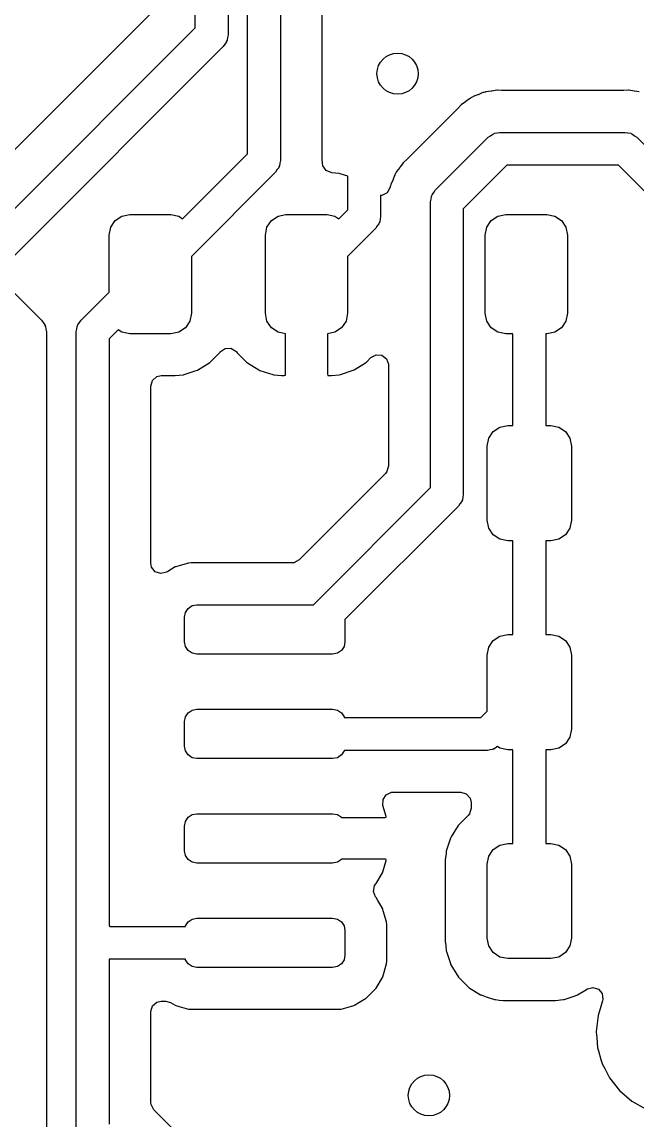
# Model space of a CAD drawing. Extents: x 83 to 135, y -230 to -45.
# Drawn here: x 99.6 to 107.08, y -192.65 to -179.31 of the extents above; entities that cross this region are included whole.
import ezdxf

# ---------------------------------------------------------------- set-up
doc = ezdxf.new("R2010")
doc.units = 0
doc.layers.add('BLACK', color=7, linetype='CONTINUOUS')

msp = doc.modelspace()

# ---------------------------------------------------------------- linework, layer by layer
at = {"layer": 'BLACK', "linetype": 'CONTINUOUS'}
for p, q in [((101.705, -179.378), (101.705, -154.743)), ((102.105, -154.743), (102.105, -179.462)), ((102.34, -180.907), (102.34, -155.017)), ((102.74, -155.101), (102.74, -180.991)), ((103.248, -180.966), (103.248, -178.463)), ((101.159, -179.205), (99.2624, -181.102)), ((99.3861, -181.697), (101.705, -179.378)), ((102.087, -179.537), (102.085, -179.548)), ((102.094, -179.527), (102.087, -179.537)), ((102.097, -179.494), (102.094, -179.527)), ((102.105, -179.462), (102.097, -179.494)), ((102.046, -179.603), (99.494, -182.155)), ((102.064, -179.574), (102.046, -179.603)), ((102.085, -179.548), (102.064, -179.574)), ((105.119, -180.201), (105.086, -180.213)), ((105.139, -180.193), (105.119, -180.201)), ((105.145, -180.19), (105.139, -180.193)), ((105.204, -180.165), (105.145, -180.19)), ((105.211, -180.163), (105.204, -180.165)), ((105.214, -180.163), (105.211, -180.163)), ((105.23, -180.158), (105.214, -180.163)), ((105.233, -180.158), (105.23, -180.158)), ((105.24, -180.155), (105.233, -180.158)), ((105.303, -180.147), (105.24, -180.155)), ((105.31, -180.146), (105.303, -180.147)), ((105.373, -180.135), (105.31, -180.146)), ((105.38, -180.136), (105.373, -180.135)), ((105.43, -180.139), (105.38, -180.136)), ((105.38, -180.136), (105.38, -180.136)), ((105.439, -180.139), (105.43, -180.139)), ((106.909, -180.139), (105.439, -180.139)), ((106.917, -180.139), (106.909, -180.139)), ((106.971, -180.136), (106.917, -180.139)), ((106.979, -180.136), (106.971, -180.136)), ((106.971, -180.136), (106.971, -180.136)), ((107.042, -180.147), (106.979, -180.136)), ((107.048, -180.148), (107.042, -180.147)), ((107.074, -180.152), (107.048, -180.148)), ((107.104, -180.156), (107.074, -180.152)), ((104.933, -180.318), (104.897, -180.359)), ((104.938, -180.313), (104.933, -180.318)), ((104.933, -180.318), (104.933, -180.318)), ((104.991, -180.276), (104.938, -180.313)), ((104.996, -180.273), (104.991, -180.276)), ((105.041, -180.238), (104.996, -180.273)), ((105.047, -180.234), (105.041, -180.238)), ((105.041, -180.238), (105.041, -180.238)), ((105.054, -180.231), (105.047, -180.234)), ((105.056, -180.229), (105.054, -180.231)), ((105.071, -180.221), (105.056, -180.229)), ((105.073, -180.22), (105.071, -180.221)), ((105.079, -180.216), (105.073, -180.22)), ((105.086, -180.213), (105.079, -180.216)), ((105.086, -180.213), (105.086, -180.213)), ((104.892, -180.364), (104.284, -180.972)), ((104.897, -180.359), (104.892, -180.364)), ((104.623, -181.352), (105.269, -180.706)), ((105.269, -180.706), (105.297, -180.689)), ((105.297, -180.689), (105.323, -180.668)), ((105.323, -180.668), (105.334, -180.665)), ((105.334, -180.665), (105.344, -180.659)), ((105.344, -180.659), (105.377, -180.655)), ((105.377, -180.655), (105.41, -180.648)), ((105.41, -180.648), (106.934, -180.648)), ((106.934, -180.648), (106.967, -180.655)), ((106.967, -180.655), (107, -180.659)), ((107, -180.659), (107.01, -180.665)), ((107.01, -180.665), (107.021, -180.668)), ((107.021, -180.668), (107.047, -180.689)), ((107.047, -180.689), (107.075, -180.707)), ((107.075, -180.707), (107.772, -181.403)), ((101.55, -181.697), (102.34, -180.907)), ((102.74, -180.991), (102.732, -181.023)), ((103.249, -180.973), (103.248, -180.966)), ((103.249, -180.978), (103.249, -180.973)), ((103.251, -181.022), (103.249, -180.978)), ((104.278, -180.978), (104.24, -181.011)), ((104.284, -180.972), (104.278, -180.978)), ((102.681, -181.132), (101.658, -182.155)), ((102.699, -181.103), (102.681, -181.132)), ((102.72, -181.077), (102.699, -181.103)), ((102.722, -181.066), (102.72, -181.077)), ((102.729, -181.056), (102.722, -181.066)), ((102.732, -181.023), (102.729, -181.056)), ((103.258, -181.055), (103.251, -181.022)), ((103.299, -181.113), (103.258, -181.055)), ((103.364, -181.14), (103.299, -181.113)), ((104.15, -181.133), (104.142, -181.147)), ((104.151, -181.13), (104.15, -181.133)), ((104.154, -181.123), (104.151, -181.13)), ((104.194, -181.073), (104.154, -181.123)), ((104.198, -181.068), (104.194, -181.073)), ((104.224, -181.031), (104.198, -181.068)), ((104.235, -181.016), (104.224, -181.031)), ((104.24, -181.011), (104.235, -181.016)), ((104.24, -181.011), (104.24, -181.011)), ((105.493, -181.048), (104.965, -181.576)), ((106.851, -181.048), (105.493, -181.048)), ((107.43, -181.627), (106.851, -181.048)), ((103.456, -181.149), (103.364, -181.14)), ((103.469, -181.152), (103.456, -181.149)), ((103.559, -181.182), (103.469, -181.152)), ((103.559, -181.588), (103.559, -181.182)), ((104.11, -181.221), (104.084, -181.28)), ((104.113, -181.215), (104.11, -181.221)), ((104.133, -181.163), (104.113, -181.215)), ((104.136, -181.156), (104.133, -181.163)), ((104.133, -181.163), (104.133, -181.163)), ((104.14, -181.15), (104.136, -181.156)), ((104.142, -181.147), (104.14, -181.15)), ((104.037, -181.382), (103.973, -181.414)), ((104.073, -181.322), (104.037, -181.382)), ((104.074, -181.316), (104.073, -181.322)), ((104.076, -181.309), (104.074, -181.316)), ((104.077, -181.306), (104.076, -181.309)), ((104.082, -181.29), (104.077, -181.306)), ((104.084, -181.28), (104.082, -181.287)), ((104.082, -181.287), (104.082, -181.29)), ((104.582, -181.417), (104.585, -181.406)), ((104.585, -181.406), (104.606, -181.38)), ((104.606, -181.38), (104.623, -181.352)), ((103.973, -181.414), (103.959, -181.412)), ((103.959, -181.412), (103.959, -181.671)), ((104.565, -181.493), (104.572, -181.46)), ((104.565, -184.966), (104.565, -181.493)), ((104.572, -181.46), (104.576, -181.427)), ((104.576, -181.427), (104.582, -181.417)), ((100.731, -181.72), (100.812, -181.666)), ((100.812, -181.666), (100.908, -181.647)), ((100.908, -181.647), (101.408, -181.647)), ((101.408, -181.647), (101.504, -181.666)), ((101.504, -181.666), (101.55, -181.697)), ((102.631, -181.72), (102.712, -181.666)), ((102.712, -181.666), (102.808, -181.647)), ((102.808, -181.647), (103.308, -181.647)), ((103.308, -181.647), (103.404, -181.666)), ((103.404, -181.666), (103.45, -181.697)), ((103.45, -181.697), (103.559, -181.588)), ((103.959, -181.671), (103.952, -181.704)), ((104.965, -181.576), (104.965, -185.049)), ((105.303, -181.72), (105.384, -181.666)), ((105.384, -181.666), (105.48, -181.647)), ((105.48, -181.647), (105.98, -181.647)), ((105.98, -181.647), (106.076, -181.666)), ((106.076, -181.666), (106.157, -181.72)), ((100.658, -181.897), (100.677, -181.801)), ((100.677, -181.801), (100.731, -181.72)), ((102.558, -181.897), (102.577, -181.801)), ((102.577, -181.801), (102.631, -181.72)), ((103.918, -181.784), (103.9, -181.812)), ((103.939, -181.758), (103.918, -181.784)), ((103.942, -181.747), (103.939, -181.758)), ((103.948, -181.737), (103.942, -181.747)), ((103.952, -181.704), (103.948, -181.737)), ((105.23, -181.897), (105.249, -181.801)), ((105.249, -181.801), (105.303, -181.72)), ((106.157, -181.72), (106.211, -181.801)), ((106.211, -181.801), (106.23, -181.897)), ((100.658, -182.589), (100.658, -181.897)), ((102.558, -182.847), (102.558, -181.897)), ((103.9, -181.812), (103.558, -182.155)), ((105.23, -182.847), (105.23, -181.897)), ((106.23, -181.897), (106.23, -182.847)), ((101.658, -182.155), (101.658, -182.847)), ((103.558, -182.155), (103.558, -182.847)), ((99.494, -182.589), (99.8367, -182.932)), ((100.316, -182.932), (100.658, -182.589)), ((101.658, -182.847), (101.639, -182.943)), ((102.577, -182.943), (102.558, -182.847)), ((103.558, -182.847), (103.539, -182.943)), ((105.249, -182.943), (105.23, -182.847)), ((106.23, -182.847), (106.211, -182.943)), ((99.8367, -182.932), (99.8544, -182.96)), ((99.8544, -182.96), (99.8752, -182.986)), ((99.8752, -182.986), (99.8778, -182.997)), ((99.8778, -182.997), (99.8839, -183.007)), ((99.8839, -183.007), (99.8876, -183.04)), ((100.264, -183.04), (100.268, -183.007)), ((100.268, -183.007), (100.274, -182.997)), ((100.274, -182.997), (100.277, -182.986)), ((100.277, -182.986), (100.298, -182.96)), ((100.298, -182.96), (100.316, -182.932)), ((101.639, -182.943), (101.585, -183.024)), ((102.631, -183.024), (102.577, -182.943)), ((103.539, -182.943), (103.485, -183.024)), ((105.303, -183.024), (105.249, -182.943)), ((106.211, -182.943), (106.157, -183.024)), ((99.8876, -183.04), (99.895, -183.073)), ((99.895, -183.073), (99.895, -193.338)), ((100.257, -183.073), (100.264, -183.04)), ((100.257, -192.786), (100.257, -183.073)), ((100.766, -183.047), (100.657, -183.156)), ((100.812, -183.078), (100.766, -183.047)), ((100.908, -183.097), (100.812, -183.078)), ((101.408, -183.097), (100.908, -183.097)), ((101.504, -183.078), (101.408, -183.097)), ((101.585, -183.024), (101.504, -183.078)), ((102.712, -183.078), (102.631, -183.024)), ((102.804, -183.096), (102.712, -183.078)), ((102.804, -183.591), (102.804, -183.096)), ((103.404, -183.078), (103.312, -183.096)), ((103.312, -183.096), (103.312, -183.587)), ((103.485, -183.024), (103.404, -183.078)), ((105.384, -183.078), (105.303, -183.024)), ((105.48, -183.097), (105.384, -183.078)), ((105.567, -183.097), (105.48, -183.097)), ((105.567, -184.212), (105.567, -183.097)), ((105.98, -183.097), (105.968, -183.097)), ((105.968, -183.097), (105.968, -184.212)), ((106.076, -183.078), (105.98, -183.097)), ((106.157, -183.024), (106.076, -183.078)), ((100.657, -183.156), (100.657, -190.29)), ((102.067, -183.275), (102.138, -183.272)), ((102.138, -183.272), (102.2, -183.308)), ((101.882, -183.445), (102.007, -183.32)), ((102.007, -183.32), (102.01, -183.316)), ((102.01, -183.316), (102.067, -183.275)), ((102.2, -183.308), (102.207, -183.316)), ((102.207, -183.316), (102.215, -183.326)), ((102.215, -183.326), (102.33, -183.441)), ((103.787, -183.44), (103.841, -183.386)), ((103.841, -183.386), (103.904, -183.352)), ((103.904, -183.352), (103.974, -183.357)), ((103.974, -183.357), (104.031, -183.399)), ((104.031, -183.399), (104.056, -183.466)), ((101.703, -183.548), (101.732, -183.539)), ((101.732, -183.539), (101.882, -183.445)), ((102.33, -183.441), (102.341, -183.45)), ((102.341, -183.45), (102.479, -183.535)), ((102.479, -183.535), (102.492, -183.541)), ((102.492, -183.541), (102.647, -183.592)), ((103.471, -183.592), (103.625, -183.54)), ((103.625, -183.54), (103.638, -183.534)), ((103.638, -183.534), (103.776, -183.449)), ((103.776, -183.449), (103.787, -183.44)), ((104.056, -183.466), (104.056, -183.475)), ((104.056, -183.475), (104.056, -184.703)), ((101.165, -183.731), (101.186, -183.663)), ((101.186, -183.663), (101.239, -183.617)), ((101.239, -183.617), (101.291, -183.605)), ((101.291, -183.605), (101.458, -183.605)), ((101.458, -183.605), (101.462, -183.605)), ((101.462, -183.605), (101.557, -183.595)), ((101.462, -183.605), (101.462, -183.605)), ((101.557, -183.595), (101.557, -183.595)), ((101.557, -183.595), (101.564, -183.595)), ((101.564, -183.595), (101.571, -183.592)), ((101.571, -183.592), (101.703, -183.548)), ((101.571, -183.592), (101.571, -183.592)), ((102.647, -183.592), (102.66, -183.595)), ((102.66, -183.595), (102.754, -183.605)), ((102.754, -183.605), (102.761, -183.605)), ((102.761, -183.605), (102.786, -183.605)), ((102.786, -183.605), (102.801, -183.601)), ((102.801, -183.601), (102.802, -183.599)), ((102.802, -183.599), (102.804, -183.591)), ((103.312, -183.587), (103.316, -183.602)), ((103.316, -183.602), (103.318, -183.603)), ((103.318, -183.603), (103.326, -183.605)), ((103.326, -183.605), (103.355, -183.605)), ((103.355, -183.605), (103.362, -183.605)), ((103.362, -183.605), (103.457, -183.595)), ((103.457, -183.595), (103.471, -183.592)), ((101.165, -185.886), (101.165, -183.731)), ((105.274, -184.366), (105.328, -184.285)), ((105.328, -184.285), (105.409, -184.231)), ((105.409, -184.231), (105.505, -184.212)), ((105.505, -184.212), (105.567, -184.212)), ((105.968, -184.212), (106.03, -184.212)), ((106.03, -184.212), (106.126, -184.231)), ((106.126, -184.231), (106.207, -184.285)), ((106.207, -184.285), (106.261, -184.366)), ((105.255, -184.462), (105.274, -184.366)), ((105.255, -185.362), (105.255, -184.462)), ((106.261, -184.366), (106.28, -184.462)), ((106.28, -184.462), (106.28, -185.362)), ((104.056, -184.703), (104.036, -184.772)), ((104.02, -184.793), (102.967, -185.845)), ((104.036, -184.772), (104.02, -184.793)), ((103.141, -186.39), (104.565, -184.966)), ((104.945, -185.136), (104.924, -185.162)), ((104.948, -185.125), (104.945, -185.136)), ((104.954, -185.115), (104.948, -185.125)), ((104.957, -185.082), (104.954, -185.115)), ((104.965, -185.049), (104.957, -185.082)), ((104.906, -185.191), (103.526, -186.571)), ((104.924, -185.162), (104.906, -185.191)), ((105.274, -185.458), (105.255, -185.362)), ((106.28, -185.362), (106.261, -185.458)), ((105.328, -185.539), (105.274, -185.458)), ((105.409, -185.593), (105.328, -185.539)), ((106.207, -185.539), (106.126, -185.593)), ((106.261, -185.458), (106.207, -185.539)), ((105.505, -185.612), (105.409, -185.593)), ((105.567, -185.612), (105.505, -185.612)), ((105.567, -186.752), (105.567, -185.612)), ((106.03, -185.612), (105.968, -185.612)), ((105.968, -185.612), (105.968, -186.752)), ((106.126, -185.593), (106.03, -185.612)), ((101.175, -185.934), (101.165, -185.886)), ((101.219, -185.989), (101.175, -185.934)), ((101.462, -185.931), (101.37, -185.986)), ((101.47, -185.929), (101.462, -185.931)), ((101.522, -185.913), (101.47, -185.929)), ((101.47, -185.929), (101.47, -185.929)), ((101.622, -185.884), (101.522, -185.913)), ((101.629, -185.884), (101.622, -185.884)), ((101.657, -185.882), (101.629, -185.884)), ((101.629, -185.884), (101.629, -185.884)), ((101.659, -185.881), (101.657, -185.882)), ((101.657, -185.882), (101.657, -185.882)), ((102.878, -185.881), (101.659, -185.881)), ((102.905, -185.879), (102.878, -185.881)), ((102.967, -185.845), (102.905, -185.879)), ((101.287, -186.011), (101.219, -185.989)), ((101.356, -185.994), (101.287, -186.011)), ((101.37, -185.986), (101.356, -185.994)), ((101.587, -186.483), (101.62, -186.434)), ((101.62, -186.434), (101.669, -186.401)), ((101.669, -186.401), (101.726, -186.39)), ((101.726, -186.39), (103.141, -186.39)), ((101.576, -186.54), (101.587, -186.483)), ((101.576, -186.84), (101.576, -186.54)), ((103.526, -186.571), (103.526, -186.84)), ((101.587, -186.897), (101.576, -186.84)), ((103.526, -186.84), (103.515, -186.897)), ((105.274, -186.906), (105.328, -186.825)), ((105.328, -186.825), (105.409, -186.771)), ((105.409, -186.771), (105.505, -186.752)), ((105.505, -186.752), (105.567, -186.752)), ((105.968, -186.752), (106.03, -186.752)), ((106.03, -186.752), (106.126, -186.771)), ((106.126, -186.771), (106.207, -186.825)), ((106.207, -186.825), (106.261, -186.906)), ((101.62, -186.946), (101.587, -186.897)), ((101.669, -186.979), (101.62, -186.946)), ((101.726, -186.99), (101.669, -186.979)), ((103.376, -186.99), (101.726, -186.99)), ((103.433, -186.979), (103.376, -186.99)), ((103.482, -186.946), (103.433, -186.979)), ((103.515, -186.897), (103.482, -186.946)), ((105.255, -187.002), (105.274, -186.906)), ((105.255, -187.682), (105.255, -187.002)), ((106.261, -186.906), (106.28, -187.002)), ((106.28, -187.002), (106.28, -187.902)), ((101.62, -187.704), (101.669, -187.671)), ((101.669, -187.671), (101.726, -187.66)), ((101.726, -187.66), (103.376, -187.66)), ((103.376, -187.66), (103.433, -187.671)), ((103.433, -187.671), (103.482, -187.704)), ((101.576, -187.81), (101.587, -187.753)), ((101.576, -188.11), (101.576, -187.81)), ((101.587, -187.753), (101.62, -187.704)), ((103.482, -187.704), (103.515, -187.753)), ((103.515, -187.753), (103.516, -187.76)), ((103.516, -187.76), (105.177, -187.76)), ((105.177, -187.76), (105.255, -187.682)), ((106.28, -187.902), (106.261, -187.998)), ((106.207, -188.079), (106.126, -188.133)), ((106.261, -187.998), (106.207, -188.079)), ((101.587, -188.167), (101.576, -188.11)), ((101.62, -188.216), (101.587, -188.167)), ((103.515, -188.167), (103.482, -188.216)), ((103.516, -188.16), (103.515, -188.167)), ((105.259, -188.16), (103.516, -188.16)), ((105.292, -188.153), (105.259, -188.16)), ((105.325, -188.149), (105.292, -188.153)), ((105.335, -188.143), (105.325, -188.149)), ((105.346, -188.14), (105.335, -188.143)), ((105.372, -188.119), (105.346, -188.14)), ((105.381, -188.114), (105.372, -188.119)), ((105.409, -188.133), (105.381, -188.114)), ((105.505, -188.152), (105.409, -188.133)), ((105.567, -188.152), (105.505, -188.152)), ((105.567, -189.292), (105.567, -188.152)), ((106.03, -188.152), (105.968, -188.152)), ((105.968, -188.152), (105.968, -189.292)), ((106.126, -188.133), (106.03, -188.152)), ((101.669, -188.249), (101.62, -188.216)), ((101.726, -188.26), (101.669, -188.249)), ((103.376, -188.26), (101.726, -188.26)), ((103.433, -188.249), (103.376, -188.26)), ((103.482, -188.216), (103.433, -188.249)), ((103.989, -188.759), (104.027, -188.699)), ((104.027, -188.699), (104.092, -188.67)), ((104.092, -188.67), (104.109, -188.668)), ((104.109, -188.668), (104.933, -188.668)), ((104.933, -188.668), (105.001, -188.689)), ((105.001, -188.689), (105.048, -188.742)), ((105.048, -188.742), (105.059, -188.794)), ((103.988, -188.83), (103.989, -188.759)), ((104.028, -188.964), (103.988, -188.83)), ((105.059, -188.863), (105.039, -188.931)), ((105.059, -188.794), (105.059, -188.863)), ((101.587, -189.023), (101.62, -188.974)), ((101.62, -188.974), (101.669, -188.941)), ((101.669, -188.941), (101.726, -188.93)), ((101.726, -188.93), (103.376, -188.93)), ((103.376, -188.93), (103.433, -188.941)), ((103.433, -188.941), (103.482, -188.974)), ((103.482, -188.974), (103.483, -188.976)), ((103.483, -188.976), (104.013, -188.976)), ((104.013, -188.976), (104.026, -188.972)), ((104.026, -188.972), (104.028, -188.964)), ((105.022, -188.952), (104.906, -189.069)), ((105.039, -188.931), (105.022, -188.952)), ((101.576, -189.08), (101.587, -189.023)), ((101.576, -189.38), (101.576, -189.08)), ((104.902, -189.075), (104.818, -189.21)), ((104.906, -189.069), (104.902, -189.075)), ((104.902, -189.075), (104.902, -189.075)), ((104.811, -189.226), (104.761, -189.375)), ((104.813, -189.219), (104.811, -189.226)), ((104.818, -189.21), (104.813, -189.219)), ((101.587, -189.437), (101.576, -189.38)), ((104.755, -189.413), (104.746, -189.492)), ((104.757, -189.394), (104.755, -189.413)), ((104.761, -189.375), (104.757, -189.387)), ((104.757, -189.387), (104.757, -189.394)), ((104.757, -189.394), (104.757, -189.394)), ((105.274, -189.446), (105.328, -189.365)), ((105.328, -189.365), (105.409, -189.311)), ((105.409, -189.311), (105.505, -189.292)), ((105.505, -189.292), (105.567, -189.292)), ((105.968, -189.292), (106.03, -189.292)), ((106.03, -189.292), (106.126, -189.311)), ((106.126, -189.311), (106.207, -189.365)), ((106.207, -189.365), (106.261, -189.446)), ((101.62, -189.486), (101.587, -189.437)), ((101.669, -189.519), (101.62, -189.486)), ((101.726, -189.53), (101.669, -189.519)), ((103.376, -189.53), (101.726, -189.53)), ((103.433, -189.519), (103.376, -189.53)), ((103.482, -189.486), (103.433, -189.519)), ((103.483, -189.484), (103.482, -189.486)), ((104.019, -189.484), (103.483, -189.484)), ((103.987, -189.636), (104.026, -189.501)), ((104.026, -189.487), (104.019, -189.484)), ((104.026, -189.501), (104.026, -189.487)), ((104.746, -189.492), (104.746, -190.492)), ((105.255, -189.542), (105.274, -189.446)), ((105.255, -190.442), (105.255, -189.542)), ((106.261, -189.446), (106.28, -189.542)), ((106.28, -189.542), (106.28, -190.442)), ((103.904, -189.78), (103.981, -189.65)), ((103.981, -189.65), (103.987, -189.636)), ((103.872, -189.876), (103.886, -189.806)), ((103.886, -189.806), (103.898, -189.787)), ((103.898, -189.787), (103.904, -189.78)), ((103.898, -189.94), (103.872, -189.876)), ((103.9, -189.943), (103.898, -189.94)), ((103.904, -189.95), (103.9, -189.943)), ((103.925, -189.985), (103.904, -189.95)), ((103.904, -189.95), (103.904, -189.95)), ((103.985, -190.086), (103.925, -189.985)), ((101.62, -190.244), (101.669, -190.211)), ((101.669, -190.211), (101.726, -190.2)), ((101.726, -190.2), (103.376, -190.2)), ((103.376, -190.2), (103.433, -190.211)), ((103.433, -190.211), (103.482, -190.244)), ((103.987, -190.094), (103.985, -190.086)), ((103.992, -190.109), (103.987, -190.094)), ((103.987, -190.094), (103.987, -190.094)), ((104.032, -190.246), (103.992, -190.109)), ((100.657, -190.29), (100.667, -190.3)), ((100.667, -190.3), (101.586, -190.3)), ((101.586, -190.3), (101.587, -190.293)), ((101.587, -190.293), (101.62, -190.244)), ((103.482, -190.244), (103.515, -190.293)), ((103.515, -190.293), (103.526, -190.35)), ((104.034, -190.283), (104.032, -190.246)), ((104.034, -190.717), (104.034, -190.283)), ((103.526, -190.35), (103.526, -190.65)), ((105.274, -190.538), (105.255, -190.442)), ((106.28, -190.442), (106.261, -190.538)), ((104.746, -190.492), (104.747, -190.496)), ((104.747, -190.496), (104.747, -190.496)), ((104.747, -190.496), (104.751, -190.54)), ((104.751, -190.54), (104.757, -190.598)), ((104.757, -190.598), (104.76, -190.605)), ((104.76, -190.605), (104.76, -190.605)), ((104.76, -190.605), (104.804, -190.737)), ((105.328, -190.619), (105.274, -190.538)), ((106.261, -190.538), (106.207, -190.619)), ((101.586, -190.7), (100.657, -190.7)), ((100.657, -190.7), (100.657, -192.703)), ((101.587, -190.707), (101.586, -190.7)), ((101.62, -190.756), (101.587, -190.707)), ((103.515, -190.707), (103.482, -190.756)), ((103.526, -190.65), (103.515, -190.707)), ((104.032, -190.754), (104.034, -190.717)), ((104.804, -190.737), (104.813, -190.766)), ((105.409, -190.673), (105.328, -190.619)), ((105.505, -190.692), (105.409, -190.673)), ((106.03, -190.692), (105.505, -190.692)), ((106.126, -190.673), (106.03, -190.692)), ((106.207, -190.619), (106.126, -190.673)), ((101.669, -190.789), (101.62, -190.756)), ((101.726, -190.8), (101.669, -190.789)), ((103.376, -190.8), (101.726, -190.8)), ((103.433, -190.789), (103.376, -190.8)), ((103.482, -190.756), (103.433, -190.789)), ((103.985, -190.914), (104.032, -190.754)), ((104.813, -190.766), (104.907, -190.916)), ((103.904, -191.05), (103.981, -190.92)), ((103.981, -190.92), (103.985, -190.914)), ((104.907, -190.916), (105.032, -191.041)), ((103.783, -191.174), (103.9, -191.057)), ((103.9, -191.057), (103.904, -191.05)), ((103.904, -191.05), (103.904, -191.05)), ((105.032, -191.041), (105.038, -191.045)), ((105.038, -191.045), (105.038, -191.045)), ((105.038, -191.045), (105.175, -191.13)), ((105.175, -191.13), (105.182, -191.134)), ((105.182, -191.134), (105.244, -191.155)), ((106.193, -191.187), (106.325, -191.143)), ((106.325, -191.143), (106.354, -191.134)), ((106.354, -191.134), (106.442, -191.079)), ((106.442, -191.079), (106.473, -191.06)), ((106.473, -191.06), (106.541, -191.041)), ((106.541, -191.041), (106.609, -191.062)), ((106.609, -191.062), (106.654, -191.117)), ((106.654, -191.117), (106.663, -191.187)), ((101.165, -191.334), (101.186, -191.266)), ((101.186, -191.266), (101.239, -191.22)), ((101.239, -191.22), (101.291, -191.208)), ((101.291, -191.208), (101.342, -191.208)), ((101.342, -191.208), (101.406, -191.226)), ((101.406, -191.226), (101.462, -191.259)), ((101.462, -191.259), (101.47, -191.261)), ((101.47, -191.261), (101.47, -191.261)), ((101.47, -191.261), (101.51, -191.273)), ((101.51, -191.273), (101.622, -191.306)), ((103.48, -191.306), (103.592, -191.273)), ((103.592, -191.273), (103.632, -191.261)), ((103.632, -191.261), (103.64, -191.259)), ((103.632, -191.261), (103.632, -191.261)), ((103.64, -191.259), (103.696, -191.226)), ((103.696, -191.226), (103.776, -191.178)), ((103.776, -191.178), (103.783, -191.174)), ((103.776, -191.178), (103.776, -191.178)), ((105.244, -191.155), (105.344, -191.188)), ((105.344, -191.188), (105.344, -191.188)), ((105.344, -191.188), (105.35, -191.19)), ((105.35, -191.19), (105.357, -191.19)), ((105.357, -191.19), (105.357, -191.19)), ((105.357, -191.19), (105.4, -191.195)), ((105.4, -191.195), (105.455, -191.201)), ((105.455, -191.201), (106.08, -191.201)), ((106.08, -191.201), (106.084, -191.2)), ((106.084, -191.2), (106.179, -191.19)), ((106.084, -191.2), (106.084, -191.2)), ((106.179, -191.19), (106.179, -191.19)), ((106.179, -191.19), (106.186, -191.19)), ((106.186, -191.19), (106.193, -191.187)), ((106.193, -191.187), (106.193, -191.187)), ((106.659, -191.205), (106.628, -191.304)), ((106.663, -191.187), (106.659, -191.205)), ((101.165, -192.44), (101.165, -191.334)), ((101.622, -191.306), (101.629, -191.306)), ((101.629, -191.306), (101.629, -191.306)), ((101.629, -191.306), (101.657, -191.308)), ((101.657, -191.308), (101.657, -191.308)), ((101.657, -191.308), (101.659, -191.308)), ((101.659, -191.308), (103.443, -191.308)), ((103.443, -191.308), (103.445, -191.308)), ((103.445, -191.308), (103.473, -191.306)), ((103.445, -191.308), (103.445, -191.308)), ((103.473, -191.306), (103.473, -191.306)), ((103.473, -191.306), (103.48, -191.306)), ((106.603, -191.382), (106.581, -191.578)), ((106.628, -191.304), (106.603, -191.382)), ((106.581, -191.578), (106.582, -191.584)), ((106.582, -191.584), (106.587, -191.652)), ((106.587, -191.652), (106.598, -191.775)), ((106.598, -191.775), (106.608, -191.811)), ((106.608, -191.811), (106.639, -191.919)), ((106.639, -191.919), (106.652, -191.965)), ((106.652, -191.965), (106.655, -191.971)), ((106.655, -191.971), (106.684, -192.026)), ((106.684, -192.026), (106.743, -192.141)), ((106.743, -192.141), (106.865, -192.296)), ((106.865, -192.296), (107.016, -192.424)), ((101.168, -192.467), (101.165, -192.44)), ((101.202, -192.529), (101.168, -192.467)), ((107.016, -192.424), (107.189, -192.521)), ((104.507, -195.834), (101.202, -192.529))]:
    msp.add_line(p, q, dxfattribs=at)
at = {"layer": 'BLACK'}
for centre in [(104.165, -179.934), (104.546, -192.354)]:
    msp.add_circle(centre, 0.25, dxfattribs=at)

doc.saveas('drawing.dxf')
